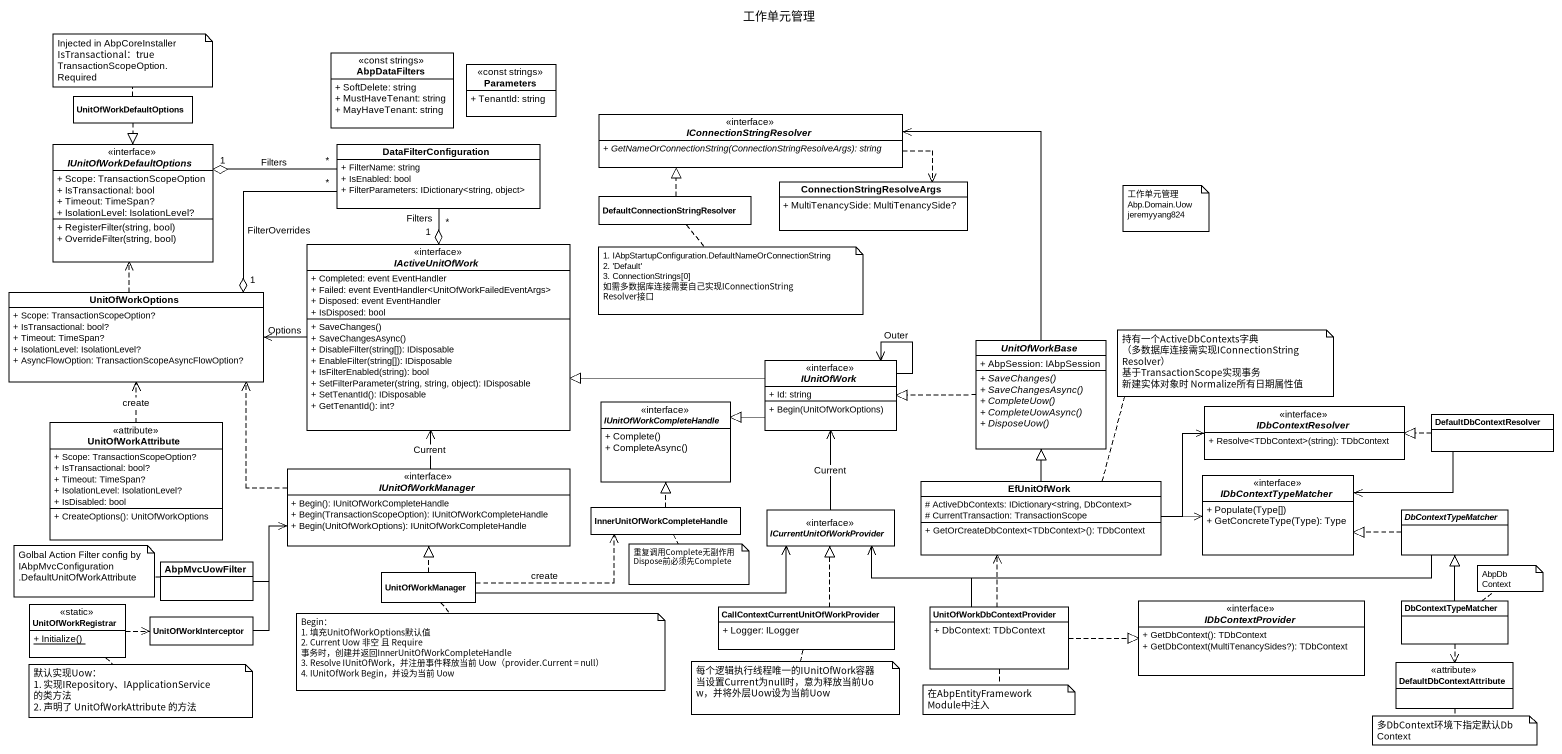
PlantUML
@startuml
title 工作单元管理
hide circle
hide empty members
skinparam classAttributeIconSize 0
class AbpDataFilters <<const strings>> {
  + SoftDelete: string
  + MustHaveTenant: string
  + MayHaveTenant: string
}
class Parameters <<const strings>> {
  + TenantId: string
}
class UnitOfWorkDefaultOptions
interface IConnectionStringResolver {
  {abstract} + GetNameOrConnectionString(ConnectionStringResolveArgs): string
}
interface IUnitOfWorkDefaultOptions {
  + Scope: TransactionScopeOption
  + IsTransactional: bool
  + Timeout: TimeSpan?
  + IsolationLevel: IsolationLevel?
  + RegisterFilter(string, bool)
  + OverrideFilter(string, bool)
}
class DataFilterConfiguration {
  + FilterName: string
  + IsEnabled: bool
  + FilterParameters: IDictionary<string, object>
}
class "DefaultConnectionStringResolver" as DefaultConnectionStringResol
class ConnectionStringResolveArgs {
  + MultiTenancySide: MultiTenancySide?
}
interface IActiveUnitOfWork {
  + Completed: event EventHandler
  + Failed: event EventHandler<UnitOfWorkFailedEventArgs>
  + Disposed: event EventHandler
  + IsDisposed: bool
  + SaveChanges()
  + SaveChangesAsync()
  + DisableFilter(string[]): IDisposable
  + EnableFilter(string[]): IDisposable
  + IsFilterEnabled(string): bool
  + SetFilterParameter(string, string, object): IDisposable
  + SetTenantId(): IDisposable
  + GetTenantId(): int?
}
class UnitOfWorkOptions {
  + Scope: TransactionScopeOption?
  + IsTransactional: bool?
  + Timeout: TimeSpan?
  + IsolationLevel: IsolationLevel?
  + AsyncFlowOption: TransactionScopeAsyncFlowOption?
}
interface IUnitOfWork {
  + Id: string
  + Begin(UnitOfWorkOptions)
}
abstract class UnitOfWorkBase {
  + AbpSession: IAbpSession
  {abstract} + SaveChanges()
  {abstract} + SaveChangesAsync()
  {abstract} + CompleteUow()
  {abstract} + CompleteUowAsync()
  {abstract} + DisposeUow()
}
interface IUnitOfWorkCompleteHandle {
  + Complete()
  + CompleteAsync()
}
class UnitOfWorkAttribute <<attribute>> {
  + Scope: TransactionScopeOption?
  + IsTransactional: bool?
  + Timeout: TimeSpan?
  + IsolationLevel: IsolationLevel?
  + IsDisabled: bool
  + CreateOptions(): UnitOfWorkOptions
}
interface IDbContextResolver {
  + Resolve<TDbContext>(string): TDbContext
}
class DefaultDbContextResolver
interface IUnitOfWorkManager {
  + Begin(): IUnitOfWorkCompleteHandle
  + Begin(TransactionScopeOption): IUnitOfWorkCompleteHandle
  + Begin(UnitOfWorkOptions): IUnitOfWorkCompleteHandle
}
class EfUnitOfWork {
  # ActiveDbContexts: IDictionary<string, DbContext>
  # CurrentTransaction: TransactionScope
  + GetOrCreateDbContext<TDbContext>(): TDbContext
}
interface IDbContextTypeMatcher {
  + Populate(Type[])
  + GetConcreteType(Type): Type
}
class "InnerUnitOfWorkCompleteHandle" as InnerUnitOfWorkCompleteHandl
interface ICurrentUnitOfWorkProvider
abstract class DbContextTypeMatcher
class AbpMvcUowFilter
class UnitOfWorkRegistrar <<static>> {
  {static} + Initialize()
}
class UnitOfWorkManager
interface IDbContextProvider {
  + GetDbContext(): TDbContext
  + GetDbContext(MultiTenancySides?): TDbContext
}
class "DbContextTypeMatcher" as DbContextTypeMatcher_2
class UnitOfWorkInterceptor
class "CallContextCurrentUnitOfWorkProvider" as CallContextCurrentUnitOfWork {
  + Logger: ILogger
}
class UnitOfWorkDbContextProvider {
  + DbContext: TDbContext
}
class DefaultDbContextAttribute <<attribute>>
UnitOfWorkDefaultOptions ..|> IUnitOfWorkDefaultOptions
IConnectionStringResolver .right.> ConnectionStringResolveArgs
DataFilterConfiguration "*" -left-o "1" IUnitOfWorkDefaultOptions : Filters
DataFilterConfiguration "*" --o "1" IActiveUnitOfWork : Filters
DataFilterConfiguration "*" -left-o "1" UnitOfWorkOptions : FilterOverrides
DefaultConnectionStringResol .up.|> IConnectionStringResolver
IActiveUnitOfWork -left-> UnitOfWorkOptions : Options
UnitOfWorkOptions .up.> IUnitOfWorkDefaultOptions
IUnitOfWork -left-|> IActiveUnitOfWork
IUnitOfWork --> IUnitOfWork : Outer
IUnitOfWork -left-|> IUnitOfWorkCompleteHandle
UnitOfWorkBase -up-> IConnectionStringResolver
UnitOfWorkBase .left.|> IUnitOfWork
UnitOfWorkAttribute .up.> UnitOfWorkOptions : create
DefaultDbContextResolver .left.|> IDbContextResolver
DefaultDbContextResolver -left-> IDbContextTypeMatcher
IUnitOfWorkManager -up-> IActiveUnitOfWork : Current
IUnitOfWorkManager .left.> UnitOfWorkOptions
EfUnitOfWork -up-|> UnitOfWorkBase
EfUnitOfWork -right-> IDbContextResolver
EfUnitOfWork -right-> IDbContextTypeMatcher
InnerUnitOfWorkCompleteHandl .up.|> IUnitOfWorkCompleteHandle
ICurrentUnitOfWorkProvider -up-> IUnitOfWork : Current
DbContextTypeMatcher .left.|> IDbContextTypeMatcher
DbContextTypeMatcher -left-> ICurrentUnitOfWorkProvider
AbpMvcUowFilter -right-> IUnitOfWorkManager
UnitOfWorkRegistrar .right.> UnitOfWorkInterceptor
UnitOfWorkManager .up.|> IUnitOfWorkManager
UnitOfWorkManager .right.> InnerUnitOfWorkCompleteHandl : create
UnitOfWorkManager -right-> ICurrentUnitOfWorkProvider
DbContextTypeMatcher_2 -up-|> DbContextTypeMatcher
DbContextTypeMatcher_2 ..> DefaultDbContextAttribute
UnitOfWorkInterceptor -right-> IUnitOfWorkManager
CallContextCurrentUnitOfWork .up.|> ICurrentUnitOfWorkProvider
UnitOfWorkDbContextProvider .up.> EfUnitOfWork
UnitOfWorkDbContextProvider -up-> ICurrentUnitOfWorkProvider
UnitOfWorkDbContextProvider .right.|> IDbContextProvider
note top of UnitOfWorkDefaultOptions
  Injected in AbpCoreInstaller
  IsTransactional：true
  TransactionScopeOption.Required
end note
note as N2
  工作单元管理
  Abp.Domain.Uow
  jeremyyang824
end note
note bottom of DefaultConnectionStringResol
  1. IAbpStartupConfiguration.DefaultNameOrConnectionString
  2. 'Default'
  3. ConnectionStrings[0]
  如需多数据库连接需要自己实现IConnectionStringResolver接口
end note
note top of EfUnitOfWork
  持有一个ActiveDbContexts字典
  （多数据库连接需实现IConnectionStringResolver）
  基于TransactionScope实现事务
  新建实体对象时 Normalize所有日期属性值
end note
note left of AbpMvcUowFilter
  Golbal Action Filter config by
  IAbpMvcConfiguration
  .DefaultUnitOfWorkAttribute
end note
note bottom of InnerUnitOfWorkCompleteHandl
  重复调用Complete无副作用
  Dispose前必须先Complete
end note
note top of DbContextTypeMatcher_2 : AbpDbContext
note bottom of UnitOfWorkManager
  Begin：
  1. 填充UnitOfWorkOptions默认值
  2. Current Uow 非空 且 Require 事务时，创建并返回InnerUnitOfWorkCompleteHandle
  3. Resolve IUnitOfWork，并注册事件释放当前 Uow（provider.Current = null）
  4. IUnitOfWork Begin，并设为当前 Uow
end note
note bottom of UnitOfWorkRegistrar
  默认实现Uow：
  1. 实现IRepository、IApplicationService 的类方法
  2. 声明了 UnitOfWorkAttribute 的方法
end note
note bottom of CallContextCurrentUnitOfWork
  每个逻辑执行线程唯一的IUnitOfWork容器
  当设置Current为null时，意为释放当前Uow，并将外层Uow设为当前Uow
end note
note bottom of UnitOfWorkDbContextProvider : 在AbpEntityFrameworkModule中注入
note bottom of DefaultDbContextAttribute : 多DbContext环境下指定默认DbContext
@enduml
